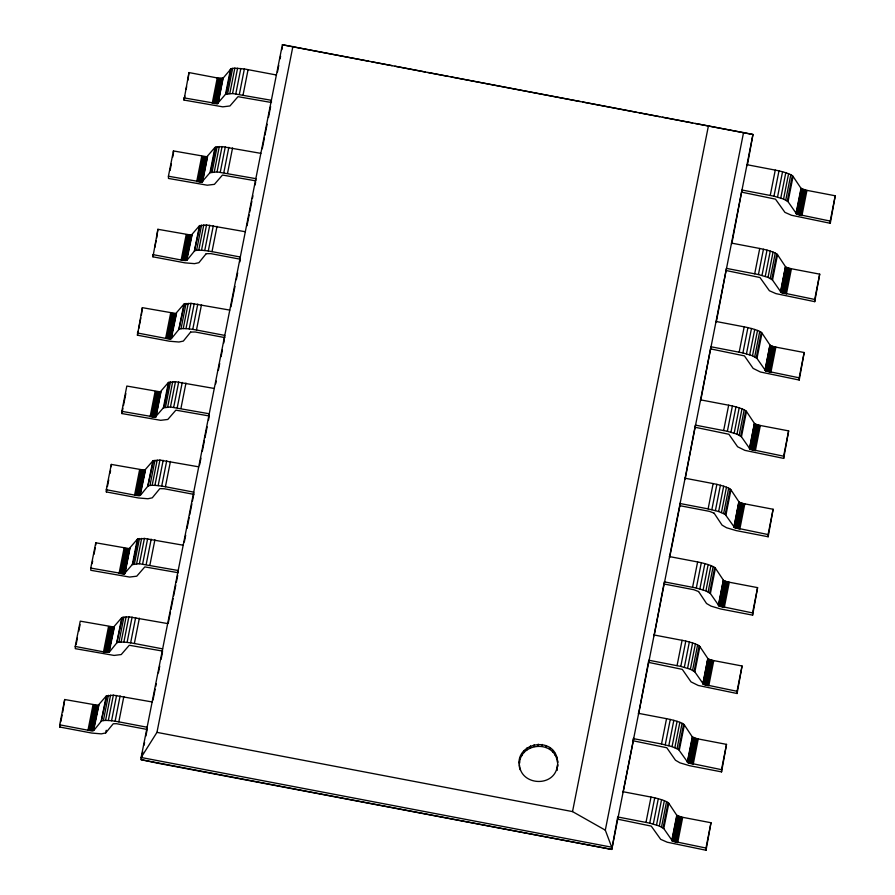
<?xml version="1.0" encoding="UTF-8"?>
<svg xmlns="http://www.w3.org/2000/svg" width="895" height="895" viewBox="0 0 895 895"><rect width="100%" height="100%" fill="white"/><g stroke="black" fill="none" stroke-linecap="round" stroke-linejoin="round"><path stroke-width="1.34" d="M145.885 736.037L147.183 729.459L116.473 723.697L113.24 723.753L105.688 732.938L101.314 733.866L91.771 733.061L59.764 727.031L59.696 724.827L64.709 699.521L98.148 705.349L106.203 696.053L113.352 695.18L152.128 701.948M162.711 651.09L129.272 645.261L121.228 654.558L114.079 655.431L75.292 648.662L75.225 646.447L80.248 621.152L113.676 626.981L121.731 617.684L128.88 616.812L167.667 623.58M90.764 568.079L124.192 573.908L132.247 564.611L139.396 563.738L178.183 570.507L178.239 572.722L144.811 566.893L136.756 576.19L129.607 577.062L90.82 570.294L90.764 568.079L95.776 542.784L129.216 548.613L137.259 539.305L144.408 538.443L183.195 545.212M192.425 501.155L193.779 494.353L164.244 488.748L159.836 488.636L152.284 497.821L147.91 498.75L138.367 497.956L106.36 491.926L106.292 489.71L111.304 464.415L144.744 470.233L152.799 460.936L159.936 460.075L198.724 466.832M121.821 411.342L155.26 417.171L163.315 407.874L170.453 407.001L209.24 413.77L209.307 415.985L175.867 410.156L167.812 419.453L160.675 420.314L121.888 413.557L121.821 411.342L126.833 386.047L160.272 391.865L168.327 382.568L175.465 381.706L214.252 388.464M190.669 332.045L183.341 341.084L178.966 342.013L169.423 341.219L137.416 335.189L142.361 307.667L175.8 313.496L183.855 304.199L191.004 303.338L229.78 310.095M206.197 253.677L198.88 262.716L194.495 263.645L184.952 262.85L152.944 256.82L157.9 229.299L191.329 235.128L199.384 225.831L206.532 224.958L245.319 231.727M168.417 176.237L201.856 182.054L209.9 172.757L217.049 171.896L255.836 178.653L255.892 180.868L222.463 175.051L214.408 184.348L207.26 185.209L168.484 178.441L168.417 176.237L173.429 150.931L206.868 156.759L214.923 147.462L222.061 146.59L260.848 153.358M183.945 97.868L217.384 103.686L225.439 94.389L232.577 93.527L271.364 100.285L271.431 102.5L237.992 96.671L229.937 105.968L222.788 106.841L184.012 100.072L188.957 72.562L218.492 78.167L223.112 78.122M59.764 727.031L60.289 724.368M60.815 721.706L62.135 715.049M62.672 712.386L64.709 699.521M76.086 644.668L77.406 638.012M78.726 631.355L80.047 624.699M92.14 563.637L92.677 560.975M93.997 554.318L95.306 547.662M106.36 491.926L106.885 489.263M107.411 486.6L108.731 479.944M110.051 473.287L110.577 470.625M121.888 413.557L122.939 408.232M123.465 405.569L125.848 393.576M137.416 335.189L138.21 331.195M138.736 328.532L140.851 317.87M141.376 315.208L142.361 307.667M152.944 256.82L153.481 254.158M154.79 247.49L156.11 240.833M156.647 238.171L157.9 229.299M170.061 170.453L171.381 163.796M172.701 157.14L173.227 154.477M184.012 100.072L184.806 96.078M186.115 89.422L186.652 86.759M187.972 80.102L188.957 72.562M59.696 724.827L87.99 730.219L93.002 704.913M75.225 646.447L103.518 651.851L108.53 626.545M119.046 573.471L124.069 548.176M106.292 489.71L134.586 495.103L139.598 469.808M150.114 416.734L155.126 391.439M137.349 332.974L165.642 338.366L170.654 313.071M152.877 254.605L181.17 259.998L186.182 234.691M196.71 181.629L201.722 156.323M212.238 103.261L217.25 77.954M87.99 730.219L89.231 730.432L94.243 705.126M103.518 651.851L104.76 652.063L109.772 626.757M120.288 573.684L125.3 548.389M134.586 495.103L135.816 495.315L140.839 470.02M151.356 416.947L156.368 391.652M165.642 338.366L166.884 338.578L171.896 313.284M181.17 259.998L182.412 260.21L187.424 234.904M197.94 181.842L202.952 156.535M213.469 103.473L218.492 78.167M89.231 730.432L90.406 730.588L95.429 705.282M104.76 652.063L105.946 652.209L110.958 626.914M121.474 573.84L126.486 548.545M135.816 495.315L137.002 495.472L142.014 470.177M152.53 417.104L157.542 391.797M166.884 338.578L168.07 338.735L173.082 313.429M182.412 260.21L183.598 260.367L188.61 235.061M199.126 181.998L204.138 156.692M214.655 103.619L219.667 78.324M90.406 730.588L91.491 730.678L96.503 705.372M105.946 652.209L107.02 652.298L112.032 627.003M122.548 573.93L127.56 548.635M137.002 495.472L138.076 495.561L143.088 470.267M153.604 417.193L158.628 391.898M168.07 338.735L169.144 338.825L174.156 313.518M183.598 260.367L184.672 260.456L189.684 235.15M200.2 182.088L205.212 156.782M215.729 103.708L220.741 78.413M91.491 730.678L92.409 730.7L97.421 705.394M107.02 652.298L107.937 652.321L112.949 627.026M123.465 573.952L128.488 548.657M138.076 495.561L139.005 495.584L144.017 470.289M154.533 417.215L159.545 391.909M169.144 338.825L170.061 338.847L175.073 313.541M184.672 260.456L185.589 260.479L190.601 235.172M201.118 182.11L206.141 156.804M216.657 103.73L221.669 78.436M92.409 730.7L93.136 730.644L98.148 705.349M107.937 652.321L108.664 652.276L113.676 626.981M124.192 573.908L129.216 548.613M139.005 495.584L139.732 495.539L144.744 470.233M155.26 417.171L160.272 391.865M170.061 338.847L170.788 338.802L175.8 313.496M185.589 260.479L186.317 260.423L191.329 235.128M201.856 182.054L206.868 156.759M217.384 103.686L222.396 78.391M93.136 730.644L98.651 705.238M108.664 652.276L114.18 626.858M124.696 573.796L129.708 548.49M139.732 495.539L145.247 470.121M155.764 417.048L160.776 391.753M170.788 338.802L176.304 313.384M186.317 260.423L191.832 235.016M202.348 181.942L207.36 156.647M217.877 103.574L222.9 78.268M93.639 730.533L98.886 705.081M109.168 652.164L114.415 626.713M124.908 573.639L129.943 548.344M140.224 495.427L145.471 469.976M155.976 416.902L161.01 391.607M176.539 313.239L171.292 338.679M192.067 234.859L186.82 260.311M202.572 181.797L207.595 156.491M218.1 103.417L223.123 78.122L231.145 68.646L234.826 68.154L244.369 68.96L276.376 74.99M93.874 730.387L101.191 721.348L106.248 696.064M109.403 652.019L116.719 642.979L121.787 617.684M132.303 564.622L137.315 539.316M140.459 495.271L147.787 486.242L152.844 460.947M163.36 407.874L168.372 382.579M171.527 338.534L178.843 329.494L183.9 304.21M187.055 260.165L194.372 251.126L199.44 225.842M209.956 172.769L214.968 147.474M225.484 94.4L230.496 69.094M101.236 721.359L106.897 695.605M116.764 642.99L122.436 617.237M132.952 564.163L137.964 538.868M147.832 486.253L153.492 460.489M164.009 407.426L169.021 382.12M178.888 329.505L184.549 303.752M194.416 251.137L200.088 225.383M210.605 172.31L215.617 147.015M226.133 93.941L231.145 68.646M101.885 720.9L103.384 720.564L108.407 695.258M117.413 642.532L118.923 642.185L123.935 616.89M134.451 563.816L139.463 538.521M148.48 485.795L149.98 485.448L154.992 460.153M165.508 407.08L170.52 381.785M179.537 329.058L181.036 328.711L186.059 303.405M195.065 250.689L196.576 250.343L201.588 225.037M212.104 171.974L217.116 146.668M227.632 93.606L232.644 68.3M103.384 720.564L105.565 720.419L110.588 695.113M118.923 642.185L121.105 642.051L126.117 616.744M136.633 563.682L141.645 538.376M149.98 485.448L152.161 485.303L157.173 460.008M167.689 406.934L172.701 381.639M181.036 328.711L183.218 328.566L188.241 303.271M196.576 250.343L198.757 250.197L203.769 224.902M214.285 171.829L219.297 146.523M229.814 93.46L234.826 68.154M105.688 732.938L106.225 730.275M105.565 720.419L108.329 720.486L113.352 695.18M121.105 642.051L123.868 642.118L128.88 616.812M139.396 563.738L144.408 538.443M152.161 485.303L154.924 485.37L159.936 460.075M170.453 407.001L175.465 381.706M183.218 328.566L185.992 328.633L191.004 303.338M198.757 250.197L201.52 250.264L206.532 224.958M217.049 171.896L222.061 146.59M232.577 93.527L237.589 68.221M108.329 720.486L111.562 720.755L116.574 695.449M123.868 642.118L127.09 642.386L132.102 617.08M142.618 564.018L147.641 538.712M154.924 485.37L158.158 485.649L163.17 460.343M173.686 407.27L178.698 381.975M185.992 328.633L189.214 328.901L194.226 303.606M201.52 250.264L204.742 250.533L209.754 225.238M220.271 172.164L225.294 146.858M235.81 93.796L240.822 68.49M111.562 720.755L115.108 721.213L120.12 695.918M127.09 642.386L130.636 642.845L135.66 617.55M146.176 564.476L151.188 539.182M158.158 485.649L161.704 486.108L166.716 460.802M177.232 407.74L182.244 382.433M189.214 328.901L192.761 329.371L197.773 304.065M204.742 250.533L208.289 251.003L213.312 225.697M223.828 172.623L228.84 147.328M239.357 94.255L244.369 68.96M115.108 721.213L118.822 721.851L123.834 696.556M130.636 642.845L134.362 643.483L139.374 618.188M149.89 565.114L154.902 539.808M161.704 486.108L165.418 486.746L170.43 461.44M180.947 408.377L185.959 383.071M192.761 329.371L196.475 330.009L201.498 304.703M208.289 251.003L212.014 251.629L217.026 226.334M227.543 173.261L232.555 147.966M243.071 94.892L248.083 69.597M747.291 165.609L752.963 134.474L282.373 44.75L141.13 757.483L141.186 759.698L157.878 763.234L611.777 849.422L617.707 816.967L649.725 823.143L659.324 825.995L663.81 828.613L672.503 841.11L705.976 848.035L706.043 850.25L667.222 842.217L660.678 839.32L651.247 826.107L617.774 819.182M142.752 751.811L141.186 759.698L611.777 849.422L752.963 134.474L695.337 123.488M144.061 745.233L144.576 742.604M153 700.08L155.159 689.195M155.708 686.465L156.245 683.746M158.404 672.861L159.746 666.059M161.1 659.257L162.442 652.455M168.271 623.065L170.419 612.18M170.967 609.461L173.115 598.576M173.664 595.857L175.823 584.972M176.36 582.242L177.702 575.44M184.336 541.978L185.69 535.176M187.033 528.374L189.192 517.478M189.729 514.759L191.888 503.874M199.596 464.964L200.95 458.162M202.292 451.36L204.452 440.474M204.989 437.756L207.148 426.87M208.501 420.057L209.038 417.339M215.673 383.877L216.21 381.158M218.369 370.273L219.711 363.459M221.065 356.657L222.407 349.856M223.761 343.053L224.768 335.401L196.475 330.009M230.932 306.862L234.971 286.456M236.325 279.654L237.667 272.852M239.826 261.966L240.363 259.237L210.84 253.632L206.208 253.677M246.998 225.775L249.157 214.889M249.694 212.171L251.853 201.285M252.39 198.556L252.927 195.837M255.086 184.952L255.623 182.233M262.257 148.771L264.417 137.875M264.954 135.156L267.113 124.271M268.466 117.469L270.614 106.583M277.484 71.936L278.781 65.369M280.09 58.79L280.605 56.161M281.914 49.594L282.428 46.965M743.566 132.482L605.311 830.157L611.721 847.207L141.13 757.483L156.961 732.367L292.9 46.406M520.163 769.767C511.09 742.268 556.656 733.699 557.63 762.596L556.679 756.823M556.735 758.759C551.074 739.93 520.42 743.577 519.492 763.267L519.436 761.343M556.88 768.481L557.641 764.61L556.936 770.405L556.88 768.481C551.879 787.488 521.114 784.937 519.503 765.281M605.311 830.157L572.531 811.597L708.471 125.636M623.054 792.522L633.828 738.151M638.582 714.143L648.774 660.23L680.782 666.406L690.381 669.247L694.822 671.865L703.571 684.362L737.044 691.298L737.1 693.513L698.279 685.481L691.007 681.867L682.303 669.37L648.83 662.434M654.122 635.774L664.303 581.862L696.31 588.037L705.909 590.879L710.35 593.497L719.099 605.993L752.572 612.93L752.639 615.145L720.62 608.969L711.022 606.116L706.535 603.499L698.592 591.55M669.65 557.406L680.424 503.035M685.178 479.038L695.359 425.114L727.378 431.289L736.977 434.142L741.407 436.76L750.155 449.256L783.628 456.193L783.696 458.397L744.875 450.364L737.592 446.75L728.899 434.265L695.426 427.329M700.707 400.669L710.887 346.745L742.906 352.921L752.505 355.774L756.946 358.38L765.695 370.888L799.157 377.813L799.224 380.028L760.403 371.996L753.131 368.382L744.427 355.886L710.954 348.96M716.246 322.301L726.427 268.377L758.434 274.552L768.033 277.405L772.474 280.012L781.223 292.52L814.696 299.445L814.752 301.66L775.931 293.627L769.387 290.73L759.956 277.517L726.483 270.592M731.774 243.932L741.955 190.008L773.962 196.184L783.561 199.037L788.003 201.643L796.751 214.151L830.224 221.076L830.291 223.291L791.471 215.259L784.926 212.361L775.484 199.149L742.022 192.224M646 822.36L651.012 797.065L622.719 791.661M661.528 743.991L633.235 738.599L633.302 740.814L666.775 747.739L675.479 760.235L679.965 762.853L689.564 765.706L721.571 771.882L721.504 769.666L688.042 762.741L678.6 749.529L672.055 746.631L661.528 743.991L666.54 718.685L638.258 713.293M677.056 665.623L682.079 640.317L653.786 634.924M692.596 587.254L697.608 561.948L669.315 556.556M714.12 513.182L722.064 525.119L726.55 527.748L736.149 530.59L768.167 536.765L768.1 534.561L734.627 527.625L725.196 514.412L718.651 511.515L708.124 508.886L713.136 483.58L684.843 478.187M723.652 430.506L728.664 405.211L700.371 399.819M739.18 352.138L744.192 326.843L715.91 321.45M754.709 273.769L759.732 248.474L731.439 243.082M770.248 195.401L775.26 170.106L746.967 164.702M649.725 823.143L654.737 797.837L651.012 797.065M665.253 744.774L670.265 719.468L666.54 718.685M680.782 666.406L685.794 641.1L682.079 640.317M696.31 588.037L701.322 562.731L697.608 561.948M711.838 509.658L716.861 484.363L713.136 483.58M727.378 431.289L732.39 405.994L728.664 405.211M742.906 352.921L747.918 327.626L744.192 326.843M758.434 274.552L763.446 249.257L759.732 248.474M773.962 196.184L778.974 170.878L775.26 170.106M653.283 824.038L658.295 798.732L654.737 797.837M668.811 745.669L673.823 720.363L670.265 719.468M684.339 667.29L689.351 641.995L685.794 641.1M699.879 588.921L704.891 563.626L701.322 562.731M715.407 510.553L720.419 485.258L716.861 484.363M730.935 432.184L735.947 406.889L732.39 405.994M746.464 353.816L751.476 328.51L747.918 327.626M761.992 275.447L767.015 250.141L763.446 249.257M777.531 197.079L782.543 171.773L778.974 170.878M656.527 825L661.539 799.694L658.295 798.732M672.055 746.631L677.079 721.325L673.823 720.363M687.595 668.263L692.607 642.957L689.351 641.995M703.123 589.883L708.135 564.588L704.891 563.626M718.651 511.515L723.663 486.22L720.419 485.258M734.18 433.146L739.192 407.851L735.947 406.889M749.708 354.778L754.731 329.483L751.476 328.51M765.247 276.41L770.259 251.103L767.015 250.141M780.776 198.041L785.788 172.735L782.543 171.773M659.324 825.995L664.336 800.689L661.539 799.694M674.852 747.627L679.864 722.321L677.079 721.325M690.381 669.247L695.393 643.952L692.607 642.957M705.909 590.879L710.932 565.584L708.135 564.588M721.448 512.511L726.46 487.216L723.663 486.22M736.977 434.142L741.989 408.847L739.192 407.851M752.505 355.774L757.517 330.468L754.731 329.483M768.033 277.405L773.045 252.099L770.259 251.103M783.561 199.037L788.584 173.731L785.788 172.735M661.539 826.969L666.551 801.674L664.336 800.689M677.067 748.6L682.079 723.305L679.864 722.321M692.596 670.232L697.608 644.937L695.393 643.952M708.124 591.863L713.136 566.557L710.932 565.584M723.663 513.495L728.675 488.189L726.46 487.216M739.192 435.127L744.204 409.82L741.989 408.847M754.72 356.758L759.732 331.452L757.517 330.468M770.248 278.379L775.26 253.084L773.045 252.099M785.776 200.01L790.8 174.715L788.584 173.731M663.072 827.897L668.084 802.591L666.551 801.674M678.6 749.529L683.623 724.223L682.079 723.305M694.14 671.16L699.152 645.854L697.608 644.937M709.668 592.792L714.68 567.486L713.136 566.557M725.196 514.412L730.208 489.117L728.675 488.189M740.724 436.044L745.736 410.749L744.204 409.82M756.264 357.676L761.276 332.381L759.732 331.452M771.792 279.307L776.804 254.001L775.26 253.084M787.32 200.939L792.332 175.633L790.8 174.715M663.754 828.602L668.822 803.318L668.084 802.591M679.294 750.234L684.351 724.939L683.623 724.223M694.867 671.876L699.879 646.57L699.152 645.854M710.395 593.508L715.407 568.202L714.68 567.486M725.934 515.14L730.946 489.833L730.208 489.117M741.463 436.76L746.475 411.465L745.736 410.749M756.991 358.392L762.003 333.097L761.276 332.381M772.519 280.023L777.531 254.728L776.804 254.001M788.047 201.655L793.071 176.349L792.332 175.633M671.753 840.562L676.777 815.267L681.464 817.079L710.988 822.74L706.043 850.25M687.282 762.193L692.316 736.887L696.992 738.711L726.516 744.371L721.571 771.882M702.81 683.825L707.844 658.519L699.879 646.57M718.338 605.445L723.373 580.15L715.407 568.202M733.878 527.077L738.901 501.782L730.946 489.833M749.406 448.708L754.429 423.413L746.475 411.465M764.934 370.34L769.968 345.045L762.003 333.097M780.462 291.971L785.497 266.676L777.531 254.728M795.991 213.603L801.025 188.297L805.701 190.12L835.236 195.781L830.291 223.291M671.988 840.797L677.012 815.502M687.528 762.428L692.54 737.133M703.056 684.06L707.844 658.519M718.584 605.691L723.373 580.15M734.113 527.323L738.901 501.782M749.652 448.943L754.429 423.413M765.18 370.575L769.968 345.045M780.708 292.206L785.497 266.676M796.237 213.838L801.249 188.543M672.503 841.11L677.515 815.804M688.042 762.741L693.054 737.435M703.571 684.362L708.068 658.754M719.099 605.993L723.596 580.385M734.627 527.625L739.125 502.017M750.155 449.256L754.664 423.648M765.695 370.888L770.192 345.28M781.223 292.52L785.721 266.911M796.751 214.151L801.763 188.845M673.241 841.434L678.253 816.128M688.781 763.066L693.793 737.76M704.309 684.697L709.321 659.391L708.583 659.067M719.837 606.318L724.849 581.023L724.111 580.698M735.366 527.949L740.378 502.654L739.639 502.33M750.894 449.581L755.917 424.286L755.179 423.961M766.433 371.212L771.445 345.917L770.707 345.582M781.962 292.844L786.973 267.538L786.235 267.213M797.49 214.476L802.502 189.169M674.181 841.77L679.193 816.464M689.709 763.39L694.721 738.095M705.238 685.022L710.25 659.727L709.321 659.391M720.766 606.653L725.778 581.358L724.849 581.023M736.294 528.285L741.317 502.979L740.378 502.654M751.834 449.916L756.846 424.61L755.917 424.286M767.362 371.548L772.374 346.242L771.445 345.917M782.89 293.18L787.902 267.873L786.973 267.538M798.418 214.8L803.43 189.505M675.255 842.083L680.267 816.788M690.783 763.715L695.807 738.42M706.323 685.346L711.335 660.04L710.25 659.727M721.851 606.978L726.863 581.672L725.778 581.358M737.379 528.609L742.391 503.303L741.317 502.979M752.908 450.241L757.931 424.935L756.846 424.61M768.447 371.861L773.459 346.566L772.374 346.242M783.975 293.493L788.987 268.198L787.902 267.873M799.503 215.124L804.515 189.829M676.441 842.385L681.464 817.079M691.98 764.017L696.992 738.711M707.509 685.648L712.521 660.342L711.335 660.04M723.037 607.269L728.049 581.974L726.863 581.672M738.565 528.9L743.577 503.605L742.391 503.303M754.093 450.532L759.117 425.237L757.931 424.935M769.633 372.163L774.645 346.868L773.459 346.566M785.161 293.795L790.173 268.489L788.987 268.198M800.689 215.426L805.701 190.12M677.683 842.642L682.695 817.348M693.211 764.274L698.234 738.968M708.75 685.906L713.762 660.599L712.521 660.342M724.279 607.537L729.291 582.231L728.049 581.974M739.807 529.169L744.819 503.863L743.577 503.605M755.335 450.789L760.347 425.494L759.117 425.237M770.875 372.421L775.887 347.126L774.645 346.868M786.403 294.052L791.415 268.757L790.173 268.489M801.931 215.684L806.943 190.389M705.976 848.035L710.988 822.74M721.504 769.666L726.516 744.371M737.044 691.298L742.056 665.992L713.762 660.599M752.572 612.93L757.584 587.623L729.291 582.231M768.1 534.561L773.112 509.255L744.819 503.863M783.628 456.193L788.64 430.887L760.347 425.494M799.157 377.813L804.18 352.518L775.887 347.126M814.696 299.445L819.708 274.15L791.415 268.757M830.224 221.076L835.236 195.781M737.1 693.513L742.056 665.992M752.639 615.145L757.584 587.623M768.167 536.765L773.112 509.255M783.696 458.397L788.64 430.887M799.224 380.028L804.18 352.518M814.752 301.66L819.708 274.15M190.68 332.056L195.3 332L224.835 337.605M282.373 44.75L368.807 61.229M371.548 61.755L392.122 65.671M394.874 66.196L425.058 71.958M427.799 72.473L448.384 76.399M451.125 76.925L580.094 101.515M582.835 102.03L636.345 112.233M639.086 112.759L659.66 116.686M662.412 117.2L692.596 122.962M793.015 176.349L801.014 188.297M212.014 251.629L240.296 257.033M708.124 508.886L679.831 503.482L679.898 505.697L709.433 511.358L714.109 513.171M165.418 486.746L193.712 492.138L193.779 494.353M664.37 584.066L693.893 589.727L698.581 591.55M134.362 643.483L162.644 648.875M118.822 721.851L147.116 727.243L147.183 729.459M156.961 732.367L572.531 811.597M684.351 724.939L692.294 736.887M668.822 803.318L676.765 815.255M554.978 753.254L555.045 755.19M552.573 750.111L552.629 752.035M549.552 747.526L549.608 749.451M546.039 745.613L546.095 747.538M542.213 744.461L542.269 746.396M538.219 744.125L538.275 746.05M534.237 744.606L534.293 746.531M530.444 745.893L530.5 747.817M527.01 747.918L527.065 749.853M524.067 750.614L524.134 752.538M521.774 753.847L521.83 755.772M520.208 757.472L520.264 759.396M173.429 150.931L173.496 153.146M111.304 464.415L111.372 466.619M95.776 542.784L95.843 544.999M557.574 760.672L557.697 766.534"/></g></svg>
